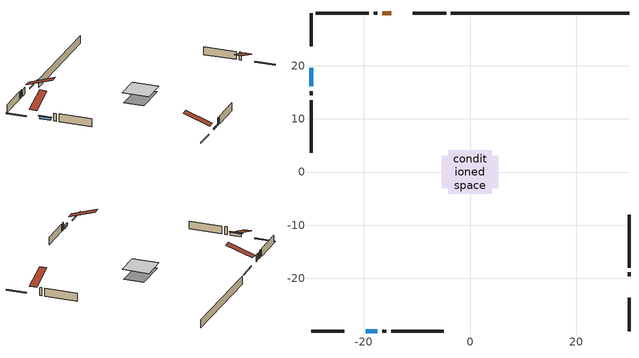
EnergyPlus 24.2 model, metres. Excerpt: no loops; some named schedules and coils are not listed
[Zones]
conditioned space
 floor adiabatic (AdiabaticFloorConstruction): -4.11,-4.11 -4.11,4.11 4.11,4.11 4.11,-4.11 z0.46
 floor foundation (Slab1 construction): -5.33,-3.05 -5.33,3.05 5.33,3.05 5.33,-3.05 z-1.98
 wall outside (RimJoist1 construction): -4.52,29.94 -10.81,29.94 / -29.94,-29.94 -23.65,-29.94 / -29.94,29.94 -29.94,23.65 / 29.94,-29.94 29.94,-23.65 z0.46:0.76
 wall outside (AdiabaticWallConstruction 1): -14.83,29.94 -16.51,29.94 z0.46:2.49
 wall outside (AdiabaticWallConstruction): -19.63,-29.94 -17.42,-29.94 z0.46:0.89; -29.94,19.63 -29.94,16.13 z0.46:1.31
 wall outside (Wall1 construction): -17.44,29.94 -18.15,29.94 / -16.49,-29.94 -15.78,-29.94 / -29.94,15.2 -29.94,14.48 / 29.94,-19.63 29.94,-18.91 z0.46:2.9
 wall outside (Wall2 construction): -19.08,29.94 -29.01,29.94 / -14.85,-29.94 -4.92,-29.94 / -29.94,13.55 -29.94,3.63 / 29.94,-17.98 29.94,-8.06 z0.46:2.9
 wall foundation (FoundationWall1 construction): 29.94,29.94 -3.59,29.94 z-1.98:0.46
 window (WindowConstruction): -19.63,-29.94 -17.42,-29.94 z0.46:0.89
 window (WindowConstruction 1): -29.94,19.63 -29.94,16.13 z0.46:1.31
 door (Door): -14.83,29.94 -16.51,29.94 z0.46:2.49
 ceiling adiabatic (AdiabaticFloorConstruction): 4.11,-4.11 4.11,4.11 -4.11,4.11 -4.11,-4.11 z0.46
 roof outside (Roof1 construction): -13.9,29.94,2.9 -13.9,21.71,5.64 -11.73,21.71,5.64 -11.73,29.94,2.9; -20.56,-29.94,2.9 -20.56,-21.71,5.64 -22.72,-21.71,5.64 -22.72,-29.94,2.9; -29.94,20.56,2.9 -21.71,20.56,5.64 -21.71,22.72,5.64 -29.94,22.72,2.9; 29.94,-20.56,2.9 21.71,-20.56,5.64 21.71,-22.72,5.64 29.94,-22.72,2.9
shading: -17.22,-29.94 -19.83,-29.94 -19.83,-30.35 -17.22,-30.35 z1.09; -29.94,15.92 -29.94,19.83 -30.35,19.83 -30.35,15.92 z1.51
[Building]
Building 1: Terrain=Suburbs
[Site:Location]
North Bay AP_ON: Latitude {deg}=46.36; Longitude {deg}=-79.42; Time Zone {hr}=-5; Elevation {m}=370; Keep Site Location Information=Yes
[Site:GroundTemperature:Shallow]
-0.152434, -2.35931, -2.53605, -1.48877, 2.71546, 6.90011, 10.528, 12.8261, 13.0214, 11.1522, 7.61685, 3.56058
[Site:WaterMainsTemperature]
Calculation Method=Schedule; Temperature Schedule=mains temperature schedule
[Material] Roughness=Rough; Thermal Absorptance=0.9
Name | Thickness {m} | Conductivity {W/m-K} | Density {kg/m3} | Specific Heat {J/kg-K} | Solar Absorptance | Visible Absorptance
asphalt or fiberglass shingles | 0.00635 | 0.162714 | 1121.4 | 1465.45 | 0.4 | 0.4
concrete 4.0 in. | 0.1016 | 1.803125 | 2242.8 | 837.4 | 0.7 | 0.7
concrete 8.0 in. | 0.2032 | 1.803125 | 2242.8 | 837.4 | 0.7 | 0.7
door material | 0.04445 | 0.053851 | 512.64 | 1214.23 | 0.7 | 0.7
exterior vertical ins | 0.101334 | 0.029427 | 32.04 | 1214.23 | 0.7 | 0.7
floor covering | 0.0127 | 0.0433444 | 54.468 | 1339.84 | 0.6 | 0.6
floor rigid ins; wall rigid ins | 0.512978 | 0.029427 | 32.04 | 1214.23 | 0.7 | 0.7
floor stud and cavity | 0.1397 | 1.75129 | 37.0049 | 1207.88 | 0.7 | 0.7
furniture material conditioned space 1 | 0.1524 | 0.115458 | 640.8 | 1214.23 | 0.6 | 0.6
gypsum board | 0.0127 | 0.160291 | 801 | 837.4 | 0.6 | 0.6
gypsum board 1 | 0.0127 | 0.160291 | 801 | 837.4 | 0.7 | 0.7
osb sheathing 0.5 in. | 0.0127 | 0.115458 | 512.64 | 1214.23 | 0.7 | 0.7
osb sheathing 0.75 in. | 0.01905 | 0.115458 | 512.64 | 1214.23 | 0.7 | 0.7
osb sheathing 2.0 in. | 0.0508 | 0.115458 | 512.64 | 1214.23 | 0.7 | 0.7
rim joist rigid ins; roof rigid ins | 0.051816 | 0.029427 | 32.04 | 1214.23 | 0.7 | 0.7
rim joist stud and cavity | 0.0508 | 0.0402607 | 125.044 | 1163.47 | 0.6 | 0.6
roof stud and cavity | 0.2032 | 0.169511 | 78.34581 | 1123.46 | 0.7 | 0.7
slab rigid ins | 0.0619403 | 0.029427 | 32.04 | 1214.23 | 0.7 | 0.7
wall stud and cavity | 0.1397 | 0.102505 | 139.0536 | 1170.24 | 0.7 | 0.7
wall stud and cavity 1 | 0.1397 | 0.0756323 | 139.0536 | 1170.24 | 0.7 | 0.7
wall stud and cavity 2 | 0.0889 | 0.380278 | 52.3479 | 1209.89 | 0.7 | 0.7
wall stud and cavity 3 | 0.0889 | 0.391764 | 83.0341 | 1211.67 | 0.7 | 0.7
wood siding | 0.0254 | 0.102417 | 544.68 | 1172.36 | 0.4 | 0.4
wood siding 1; wood siding 2; wood siding 3 | 0.0254 | 0.102417 | 544.68 | 1172.36 | 0.7 | 0.7
[WindowMaterial:SimpleGlazingSystem]
Name | U-Factor {W/m2-K} | Solar Heat Gain Coefficient
WindowMaterial | 3.29381 | 0.51
WindowMaterial 1 | 2.95767 | 0.63
[Construction]
AdiabaticFloorConstruction: floor stud and cavity, floor rigid ins, osb sheathing 0.75 in., floor covering
AdiabaticWallConstruction: wood siding 2, wall rigid ins, wall stud and cavity 2, gypsum board
AdiabaticWallConstruction 1: wood siding 3, wall rigid ins, wall stud and cavity 2, gypsum board
Door: door material
FoundationWall1 construction: concrete 8.0 in., gypsum board 1
furniture construction conditioned space 1: furniture material conditioned space 1
PartitionWallConstruction: gypsum board, wall stud and cavity 3, gypsum board
RimJoist1 construction: wood siding 1, rim joist rigid ins, osb sheathing 2.0 in., rim joist stud and cavity
Roof1 construction: asphalt or fiberglass shingles, roof rigid ins, osb sheathing 0.75 in., roof stud and cavity, gypsum board
Slab1 construction: slab rigid ins, concrete 4.0 in.
Wall1 construction: wood siding, osb sheathing 0.5 in., wall stud and cavity, gypsum board
Wall2 construction: wood siding, osb sheathing 0.5 in., wall stud and cavity 1, gypsum board
WindowConstruction: WindowMaterial
WindowConstruction 1: WindowMaterial 1
[Zone]
conditioned space: Multiplier=1; Volume {m3}=418; Part of Total Floor Area=Yes
[Space]
conditioned space 1: Zone=conditioned space; Volume {m3}=418
[SurfaceProperty:ExposedFoundationPerimeter]
Slab1: Exposed Perimeter Calculation Method=TotalExposedPerimeter; Total Exposed Perimeter {m}=33.529
[InternalMass] Zone or ZoneList=conditioned space; Space or SpaceList=conditioned space 1
Name | Construction | Surface Area {m2}
furniture mass conditioned space 1 | furniture construction conditioned space 1 | 53.052
partition wall mass | PartitionWallConstruction | 132.63
[Lights]
interior lighting: Zone or ZoneList or Space or SpaceList=conditioned space 1; Schedule=interior lighting schedule; Design Level Calculation Method=LightingLevel; Lighting Level {W}=343.2; Return Air Fraction=0; Fraction Radiant=0.6; Fraction Visible=0.2; Fraction Replaceable=1
[People]
occupants: Zone or ZoneList or Space or SpaceList=conditioned space 1; Number of People Schedule=occupants schedule; Number of People Calculation Method=People; Number of People=3; Fraction Radiant=0.314171; Sensible Heat Fraction=0.56303; Activity Level Schedule=occupants activity schedule; Carbon Dioxide Generation Rate {m3/s-W}=0; Enable ASHRAE 55 Comfort Warnings=No; Mean Radiant Temperature Calculation Type=EnclosureAveraged
[ElectricEquipment] Zone or ZoneList or Space or SpaceList=conditioned space 1; Design Level Calculation Method=EquipmentLevel
Name | Schedule | Design Level {W} | Fraction Latent | Fraction Radiant | Fraction Lost
clothes dryer | clothes dryer schedule | 140.772 | 0.015 | 0.081 | 0.85
clothes washer | clothes washer schedule | 32.1985 | 0.03 | 0.162 | 0.7
cooking range | cooking range schedule | 215.147 | 0.08 | 0.432 | 0.2
dishwasher | dishwasher schedule | 66.8632 | 0.3 | 0.18 | 0.4
fridge | fridge schedule | 72.9452 | 0 | 0.6 | 0
mech vent bath fan 0 | mech vent bath fan 0 schedule | 50.2 | 0 | 0 | 1
mech vent bath fan 1 | mech vent bath fan 1 schedule | 50.2 | 0 | 0 | 1
mech vent house fan | mech vent house fan schedule | 0 | 0 | 0 | 1
mech vent house fan cfis | mech vent house fan cfis schedule | 0 | 0 | 0 | 0
misc plug loads | misc plug loads schedule | 494.7 | 0.045 | 0.513 | 0.1
whole house fan | Always On Discrete | 0 | 0 | 0 | 1
[OtherEquipment] Zone or ZoneList or Space or SpaceList=conditioned space 1; Design Level Calculation Method=EquipmentLevel
Name | Fuel Type | Schedule | Design Level {W} | Fraction Latent | Fraction Radiant | Fraction Lost
clothes dryer 1 | Electricity | clothes dryer schedule | 0 | 0.015 | 0.081 | 0.85
cooking range 1 | Electricity | cooking range schedule | 0 | 0.08 | 0.432 | 0.2
general water use latent | None | general water use schedule | 62.594 | 1 | 0 | 0
general water use sensible | None | general water use schedule | -61.6891 | 0 | 0.6 | 0
mech vent house fan latent load | None | Always On Discrete | 0 | 1 | 0 | 0
mech vent house fan sensible load | None | Always On Discrete | 0 | 0 | 0 | 0
water heater energy adjustment1 | Electricity | Always On Discrete | 0.01 | 0 | 0 | 1
[ZoneInfiltration:DesignFlowRate] Zone or ZoneList or Space or SpaceList=conditioned space 1; Schedule=Always On Discrete; Design Flow Rate Calculation Method=Flow/Zone; Design Flow Rate {m3/s}=0
infil flow; natural vent flow; whole house fan flow
[ZoneControl:Thermostat]
conditioned space Thermostat: Zone or ZoneList=conditioned space; Control Type Schedule=conditioned space Thermostat Schedule; Control 1=conditioned space temperature setpoint; Temperature Difference Between Cutout And Setpoint {deltaC}=0
[ThermostatSetpoint:DualSetpoint]
conditioned space temperature setpoint: Heating Setpoint Temperature Schedule=heating setpoint; Cooling Setpoint Temperature Schedule=cooling setpoint
[AirLoopHVAC:UnitarySystem]
unit heater unitary system: Control Type=Load; Controlling Zone or Thermostat Location=conditioned space; Dehumidification Control Type=None; Availability Schedule=Always On Discrete; Supply Fan=unit heater supply fan; Fan Placement=BlowThrough; Supply Air Fan Operating Mode Schedule=unit heater auto fan schedule; Heating Coil=unit heater htg coil; DX Heating Coil Sizing Ratio=1; Use DOAS DX Cooling Coil=No; Minimum Supply Air Temperature {C}=2; Latent Load Control=SensibleOnlyLoadControl; Cooling Supply Air Flow Rate Method=None; Heating Supply Air Flow Rate Method=SupplyAirFlowRate; Heating Supply Air Flow Rate {m3/s}=0.328947; No Load Supply Air Flow Rate Method=SupplyAirFlowRate; No Load Supply Air Flow Rate {m3/s}=0; No Load Supply Air Flow Rate Control Set To Low Speed=Yes; Maximum Supply Air Temperature {C}=48.8889; Maximum Outdoor Dry-Bulb Temperature for Supplemental Heater Operation {C}=21; Ancillary On-Cycle Electric Power {W}=0; Ancillary Off-Cycle Electric Power {W}=0
[Zone equipment]
conditioned space: unit heater unitary system
[Foundation:Kiva]
Foundation Kiva 1: Initial Indoor Air Temperature {C}=18; Wall Height Above Grade {m}=0.459974; Wall Depth Below Slab {m}=0.2032; Custom Block Material Name 1=exterior vertical ins; Custom Block Depth 1 {m}=2.43998; Custom Block X Position 1 {m}=0.2159; Custom Block Z Position 1 {m}=0
[Foundation:Kiva:Settings]
Soil Conductivity {W/m-K}=1.275747; Soil Density {kg/m3}=1842.3; Soil Specific Heat {J/kg-K}=418.7; Ground Solar Absorptivity=0.9; Ground Thermal Absorptivity=0.9; Ground Surface Roughness {m}=0.03; Far-Field Width {m}=40; Deep-Ground Boundary Condition=ZeroFlux; Deep-Ground Depth {m}=40; Minimum Cell Dimension {m}=0.2; Maximum Cell Growth Coefficient=3; Simulation Timestep=Timestep
[Exterior:Lights]
exterior lighting: Schedule=exterior lighting schedule; Design Level {W}=75.6
[EnergyManagementSystem:Sensor] Output:Variable or Output:Meter Index Key=conditioned space
Name | Output:Variable or Output:Meter
conditioned_space_clg_unmet_s | Zone Cooling Setpoint Not Met Time
conditioned_space_htg_unmet_s | Zone Heating Setpoint Not Met Time
fridge_tin_s; tin_s; tin_s_1 | Zone Mean Air Temperature
tout_s | Zone Outdoor Air Drybulb Temperature
win_s | Zone Air Humidity Ratio
[Schedule:Day:Interval]
interior lighting schedule day: No, 01:00, 0.108182, 04:00, 0.0901515, 05:00, 0.0991667, 06:00, 0.162273, 07:00, 0.270455, 08:00, 0.342576, 10:00, 0.369621, 11:00, 0.351591, 12:00, 0.333561, 13:00, 0.324545, 14:00, 0.31553, 15:00, 0.333561, 16:00, 0.369621, 17:00, 0.450758, 18:00, 0.585985, 19:00, 0.775303, 20:00, 0.955606, 21:00, 0.991667, 22:00, 0.712197, 23:00, 0.360606, 24:00, 0.162273
interior lighting schedule day 1: No, 01:00, 0.100909, 04:00, 0.0840909, 05:00, 0.0925, 06:00, 0.151364, 07:00, 0.252273, 08:00, 0.319545, 10:00, 0.344773, 11:00, 0.327955, 12:00, 0.311136, 13:00, 0.302727, 14:00, 0.294318, 15:00, 0.311136, 16:00, 0.344773, 17:00, 0.420455, 18:00, 0.546591, 19:00, 0.723182, 20:00, 0.891364, 21:00, 0.925, 22:00, 0.664318, 23:00, 0.336364, 24:00, 0.151364
interior lighting schedule default day: No, 24:00, 0
[Schedule:Week:Daily]
interior lighting schedule Week Rule - Jan1-Jan27: interior lighting schedule day, interior lighting schedule day, interior lighting schedule day, interior lighting schedule day, interior lighting schedule day, interior lighting schedule day, interior lighting schedule day, interior lighting schedule default day, interior lighting schedule default day, interior lighting schedule default day, interior lighting schedule default day, interior lighting schedule default day
interior lighting schedule Week Rule - Jan28-Feb3: interior lighting schedule day, interior lighting schedule day, interior lighting schedule day, interior lighting schedule day, interior lighting schedule day 1, interior lighting schedule day 1, interior lighting schedule day 1, interior lighting schedule default day, interior lighting schedule default day, interior lighting schedule default day, interior lighting schedule default day, interior lighting schedule default day
interior lighting schedule Week Rule - Feb4-Feb24: interior lighting schedule day 1, interior lighting schedule day 1, interior lighting schedule day 1, interior lighting schedule day 1, interior lighting schedule day 1, interior lighting schedule day 1, interior lighting schedule day 1, interior lighting schedule default day, interior lighting schedule default day, interior lighting schedule default day, interior lighting schedule default day, interior lighting schedule default day
interior lighting schedule Week Rule - Feb25-Mar3: interior lighting schedule day 1, interior lighting schedule day 1, interior lighting schedule day 1, interior lighting schedule day 1, interior lighting schedule day 2, interior lighting schedule day 2, interior lighting schedule day 2, interior lighting schedule default day, interior lighting schedule default day, interior lighting schedule default day, interior lighting schedule default day, interior lighting schedule default day
interior lighting schedule Week Rule - Mar4-Mar31: interior lighting schedule day 2, interior lighting schedule day 2, interior lighting schedule day 2, interior lighting schedule day 2, interior lighting schedule day 2, interior lighting schedule day 2, interior lighting schedule day 2, interior lighting schedule default day, interior lighting schedule default day, interior lighting schedule default day, interior lighting schedule default day, interior lighting schedule default day
interior lighting schedule Week Rule - Apr1-Apr28: interior lighting schedule day 3, interior lighting schedule day 3, interior lighting schedule day 3, interior lighting schedule day 3, interior lighting schedule day 3, interior lighting schedule day 3, interior lighting schedule day 3, interior lighting schedule default day, interior lighting schedule default day, interior lighting schedule default day, interior lighting schedule default day, interior lighting schedule default day
interior lighting schedule Week Rule - Apr29-May5: interior lighting schedule day 3, interior lighting schedule day 3, interior lighting schedule day 4, interior lighting schedule day 4, interior lighting schedule day 4, interior lighting schedule day 4, interior lighting schedule day 4, interior lighting schedule default day, interior lighting schedule default day, interior lighting schedule default day, interior lighting schedule default day, interior lighting schedule default day
interior lighting schedule Week Rule - May6-May26: interior lighting schedule day 4, interior lighting schedule day 4, interior lighting schedule day 4, interior lighting schedule day 4, interior lighting schedule day 4, interior lighting schedule day 4, interior lighting schedule day 4, interior lighting schedule default day, interior lighting schedule default day, interior lighting schedule default day, interior lighting schedule default day, interior lighting schedule default day
interior lighting schedule Week Rule - May27-Jun2: interior lighting schedule day 4, interior lighting schedule day 4, interior lighting schedule day 4, interior lighting schedule day 4, interior lighting schedule day 4, interior lighting schedule day 5, interior lighting schedule day 5, interior lighting schedule default day, interior lighting schedule default day, interior lighting schedule default day, interior lighting schedule default day, interior lighting schedule default day
interior lighting schedule Week Rule - Jun3-Jun30: interior lighting schedule day 5, interior lighting schedule day 5, interior lighting schedule day 5, interior lighting schedule day 5, interior lighting schedule day 5, interior lighting schedule day 5, interior lighting schedule day 5, interior lighting schedule default day, interior lighting schedule default day, interior lighting schedule default day, interior lighting schedule default day, interior lighting schedule default day
interior lighting schedule Week Rule - Jul1-Jul28: interior lighting schedule day 6, interior lighting schedule day 6, interior lighting schedule day 6, interior lighting schedule day 6, interior lighting schedule day 6, interior lighting schedule day 6, interior lighting schedule day 6, interior lighting schedule default day, interior lighting schedule default day, interior lighting schedule default day, interior lighting schedule default day, interior lighting schedule default day
interior lighting schedule Week Rule - Jul29-Aug4: interior lighting schedule day 6, interior lighting schedule day 6, interior lighting schedule day 6, interior lighting schedule day 7, interior lighting schedule day 7, interior lighting schedule day 7, interior lighting schedule day 7, interior lighting schedule default day, interior lighting schedule default day, interior lighting schedule default day, interior lighting schedule default day, interior lighting schedule default day
interior lighting schedule Week Rule - Aug5-Aug25: interior lighting schedule day 7, interior lighting schedule day 7, interior lighting schedule day 7, interior lighting schedule day 7, interior lighting schedule day 7, interior lighting schedule day 7, interior lighting schedule day 7, interior lighting schedule default day, interior lighting schedule default day, interior lighting schedule default day, interior lighting schedule default day, interior lighting schedule default day
interior lighting schedule Week Rule - Aug26-Sep1: interior lighting schedule day 7, interior lighting schedule day 7, interior lighting schedule day 7, interior lighting schedule day 7, interior lighting schedule day 7, interior lighting schedule day 7, interior lighting schedule day 8, interior lighting schedule default day, interior lighting schedule default day, interior lighting schedule default day, interior lighting schedule default day, interior lighting schedule default day
interior lighting schedule Week Rule - Sep2-Sep29: interior lighting schedule day 8, interior lighting schedule day 8, interior lighting schedule day 8, interior lighting schedule day 8, interior lighting schedule day 8, interior lighting schedule day 8, interior lighting schedule day 8, interior lighting schedule default day, interior lighting schedule default day, interior lighting schedule default day, interior lighting schedule default day, interior lighting schedule default day
interior lighting schedule Week Rule - Sep30-Oct6: interior lighting schedule day 8, interior lighting schedule day 9, interior lighting schedule day 9, interior lighting schedule day 9, interior lighting schedule day 9, interior lighting schedule day 9, interior lighting schedule day 9, interior lighting schedule default day, interior lighting schedule default day, interior lighting schedule default day, interior lighting schedule default day, interior lighting schedule default day
interior lighting schedule Week Rule - Oct7-Oct27: interior lighting schedule day 9, interior lighting schedule day 9, interior lighting schedule day 9, interior lighting schedule day 9, interior lighting schedule day 9, interior lighting schedule day 9, interior lighting schedule day 9, interior lighting schedule default day, interior lighting schedule default day, interior lighting schedule default day, interior lighting schedule default day, interior lighting schedule default day
interior lighting schedule Week Rule - Oct28-Nov3: interior lighting schedule day 9, interior lighting schedule day 9, interior lighting schedule day 9, interior lighting schedule day 9, interior lighting schedule day 10, interior lighting schedule day 10, interior lighting schedule day 10, interior lighting schedule default day, interior lighting schedule default day, interior lighting schedule default day, interior lighting schedule default day, interior lighting schedule default day
interior lighting schedule Week Rule - Nov4-Nov24: interior lighting schedule day 10, interior lighting schedule day 10, interior lighting schedule day 10, interior lighting schedule day 10, interior lighting schedule day 10, interior lighting schedule day 10, interior lighting schedule day 10, interior lighting schedule default day, interior lighting schedule default day, interior lighting schedule default day, interior lighting schedule default day, interior lighting schedule default day
interior lighting schedule Week Rule - Nov25-Dec1: interior lighting schedule day 10, interior lighting schedule day 10, interior lighting schedule day 10, interior lighting schedule day 10, interior lighting schedule day 10, interior lighting schedule day 10, interior lighting schedule day 11, interior lighting schedule default day, interior lighting schedule default day, interior lighting schedule default day, interior lighting schedule default day, interior lighting schedule default day
interior lighting schedule Week Rule - Dec2-Dec31: interior lighting schedule day 11, interior lighting schedule day 11, interior lighting schedule day 11, interior lighting schedule day 11, interior lighting schedule day 11, interior lighting schedule day 11, interior lighting schedule day 11, interior lighting schedule default day, interior lighting schedule default day, interior lighting schedule default day, interior lighting schedule default day, interior lighting schedule default day
occupants schedule Week Rule - Jan1-Dec31: occupants schedule day, occupants schedule day, occupants schedule day, occupants schedule day, occupants schedule day, occupants schedule day, occupants schedule day, occupants schedule default day, occupants schedule default day, occupants schedule default day, occupants schedule default day, occupants schedule default day
clothes dryer schedule Week Rule - Jan1-Dec31: clothes dryer schedule day, clothes dryer schedule day, clothes dryer schedule day, clothes dryer schedule day, clothes dryer schedule day, clothes dryer schedule day, clothes dryer schedule day, clothes dryer schedule default day, clothes dryer schedule default day, clothes dryer schedule default day, clothes dryer schedule default day, clothes dryer schedule default day
clothes washer schedule Week Rule - Jan1-Dec31: clothes washer schedule day, clothes washer schedule day, clothes washer schedule day, clothes washer schedule day, clothes washer schedule day, clothes washer schedule day, clothes washer schedule day, clothes washer schedule default day, clothes washer schedule default day, clothes washer schedule default day, clothes washer schedule default day, clothes washer schedule default day
cooking range schedule Week Rule - Jan1-Dec31: cooking range schedule day, cooking range schedule day, cooking range schedule day, cooking range schedule day, cooking range schedule day, cooking range schedule day, cooking range schedule day, cooking range schedule default day, cooking range schedule default day, cooking range schedule default day, cooking range schedule default day, cooking range schedule default day
dishwasher schedule Week Rule - Jan1-Dec31: dishwasher schedule day, dishwasher schedule day, dishwasher schedule day, dishwasher schedule day, dishwasher schedule day, dishwasher schedule day, dishwasher schedule day, dishwasher schedule default day, dishwasher schedule default day, dishwasher schedule default day, dishwasher schedule default day, dishwasher schedule default day
mech vent bath fan 0 schedule Week Rule - Jan1-Dec31: mech vent bath fan 0 schedule day, mech vent bath fan 0 schedule day, mech vent bath fan 0 schedule day, mech vent bath fan 0 schedule day, mech vent bath fan 0 schedule day, mech vent bath fan 0 schedule day, mech vent bath fan 0 schedule day, mech vent bath fan 0 schedule default day, mech vent bath fan 0 schedule default day, mech vent bath fan 0 schedule default day, mech vent bath fan 0 schedule default day, mech vent bath fan 0 schedule default day
mech vent bath fan 1 schedule Week Rule - Jan1-Dec31: mech vent bath fan 1 schedule day, mech vent bath fan 1 schedule day, mech vent bath fan 1 schedule day, mech vent bath fan 1 schedule day, mech vent bath fan 1 schedule day, mech vent bath fan 1 schedule day, mech vent bath fan 1 schedule day, mech vent bath fan 1 schedule default day, mech vent bath fan 1 schedule default day, mech vent bath fan 1 schedule default day, mech vent bath fan 1 schedule default day, mech vent bath fan 1 schedule default day
misc plug loads schedule Week Rule - Jan1-Dec31: misc plug loads schedule day, misc plug loads schedule day, misc plug loads schedule day, misc plug loads schedule day, misc plug loads schedule day, misc plug loads schedule day, misc plug loads schedule day, misc plug loads schedule default day, misc plug loads schedule default day, misc plug loads schedule default day, misc plug loads schedule default day, misc plug loads schedule default day
general water use schedule Week Rule - Jan1-Dec31: general water use schedule day, general water use schedule day, general water use schedule day, general water use schedule day, general water use schedule day, general water use schedule day, general water use schedule day, general water use schedule default day, general water use schedule default day, general water use schedule default day, general water use schedule default day, general water use schedule default day
exterior lighting schedule Week Rule - Jan1-Jan27: exterior lighting schedule day, exterior lighting schedule day, exterior lighting schedule day, exterior lighting schedule day, exterior lighting schedule day, exterior lighting schedule day, exterior lighting schedule day, exterior lighting schedule default day, exterior lighting schedule default day, exterior lighting schedule default day, exterior lighting schedule default day, exterior lighting schedule default day
exterior lighting schedule Week Rule - Jan28-Feb3: exterior lighting schedule day, exterior lighting schedule day, exterior lighting schedule day, exterior lighting schedule day, exterior lighting schedule day 1, exterior lighting schedule day 1, exterior lighting schedule day 1, exterior lighting schedule default day, exterior lighting schedule default day, exterior lighting schedule default day, exterior lighting schedule default day, exterior lighting schedule default day
exterior lighting schedule Week Rule - Feb4-Feb24: exterior lighting schedule day 1, exterior lighting schedule day 1, exterior lighting schedule day 1, exterior lighting schedule day 1, exterior lighting schedule day 1, exterior lighting schedule day 1, exterior lighting schedule day 1, exterior lighting schedule default day, exterior lighting schedule default day, exterior lighting schedule default day, exterior lighting schedule default day, exterior lighting schedule default day
exterior lighting schedule Week Rule - Feb25-Mar3: exterior lighting schedule day 1, exterior lighting schedule day 1, exterior lighting schedule day 1, exterior lighting schedule day 1, exterior lighting schedule day 2, exterior lighting schedule day 2, exterior lighting schedule day 2, exterior lighting schedule default day, exterior lighting schedule default day, exterior lighting schedule default day, exterior lighting schedule default day, exterior lighting schedule default day
exterior lighting schedule Week Rule - Mar4-Mar31: exterior lighting schedule day 2, exterior lighting schedule day 2, exterior lighting schedule day 2, exterior lighting schedule day 2, exterior lighting schedule day 2, exterior lighting schedule day 2, exterior lighting schedule day 2, exterior lighting schedule default day, exterior lighting schedule default day, exterior lighting schedule default day, exterior lighting schedule default day, exterior lighting schedule default day
exterior lighting schedule Week Rule - Apr1-Apr28: exterior lighting schedule day 3, exterior lighting schedule day 3, exterior lighting schedule day 3, exterior lighting schedule day 3, exterior lighting schedule day 3, exterior lighting schedule day 3, exterior lighting schedule day 3, exterior lighting schedule default day, exterior lighting schedule default day, exterior lighting schedule default day, exterior lighting schedule default day, exterior lighting schedule default day
exterior lighting schedule Week Rule - Apr29-May5: exterior lighting schedule day 3, exterior lighting schedule day 3, exterior lighting schedule day 4, exterior lighting schedule day 4, exterior lighting schedule day 4, exterior lighting schedule day 4, exterior lighting schedule day 4, exterior lighting schedule default day, exterior lighting schedule default day, exterior lighting schedule default day, exterior lighting schedule default day, exterior lighting schedule default day
exterior lighting schedule Week Rule - May6-May26: exterior lighting schedule day 4, exterior lighting schedule day 4, exterior lighting schedule day 4, exterior lighting schedule day 4, exterior lighting schedule day 4, exterior lighting schedule day 4, exterior lighting schedule day 4, exterior lighting schedule default day, exterior lighting schedule default day, exterior lighting schedule default day, exterior lighting schedule default day, exterior lighting schedule default day
exterior lighting schedule Week Rule - May27-Jun2: exterior lighting schedule day 4, exterior lighting schedule day 4, exterior lighting schedule day 4, exterior lighting schedule day 4, exterior lighting schedule day 4, exterior lighting schedule day 5, exterior lighting schedule day 5, exterior lighting schedule default day, exterior lighting schedule default day, exterior lighting schedule default day, exterior lighting schedule default day, exterior lighting schedule default day
exterior lighting schedule Week Rule - Jun3-Jun30: exterior lighting schedule day 5, exterior lighting schedule day 5, exterior lighting schedule day 5, exterior lighting schedule day 5, exterior lighting schedule day 5, exterior lighting schedule day 5, exterior lighting schedule day 5, exterior lighting schedule default day, exterior lighting schedule default day, exterior lighting schedule default day, exterior lighting schedule default day, exterior lighting schedule default day
exterior lighting schedule Week Rule - Jul1-Jul28: exterior lighting schedule day 6, exterior lighting schedule day 6, exterior lighting schedule day 6, exterior lighting schedule day 6, exterior lighting schedule day 6, exterior lighting schedule day 6, exterior lighting schedule day 6, exterior lighting schedule default day, exterior lighting schedule default day, exterior lighting schedule default day, exterior lighting schedule default day, exterior lighting schedule default day
exterior lighting schedule Week Rule - Jul29-Aug4: exterior lighting schedule day 6, exterior lighting schedule day 6, exterior lighting schedule day 6, exterior lighting schedule day 7, exterior lighting schedule day 7, exterior lighting schedule day 7, exterior lighting schedule day 7, exterior lighting schedule default day, exterior lighting schedule default day, exterior lighting schedule default day, exterior lighting schedule default day, exterior lighting schedule default day
exterior lighting schedule Week Rule - Aug5-Aug25: exterior lighting schedule day 7, exterior lighting schedule day 7, exterior lighting schedule day 7, exterior lighting schedule day 7, exterior lighting schedule day 7, exterior lighting schedule day 7, exterior lighting schedule day 7, exterior lighting schedule default day, exterior lighting schedule default day, exterior lighting schedule default day, exterior lighting schedule default day, exterior lighting schedule default day
exterior lighting schedule Week Rule - Aug26-Sep1: exterior lighting schedule day 7, exterior lighting schedule day 7, exterior lighting schedule day 7, exterior lighting schedule day 7, exterior lighting schedule day 7, exterior lighting schedule day 7, exterior lighting schedule day 8, exterior lighting schedule default day, exterior lighting schedule default day, exterior lighting schedule default day, exterior lighting schedule default day, exterior lighting schedule default day
exterior lighting schedule Week Rule - Sep2-Sep29: exterior lighting schedule day 8, exterior lighting schedule day 8, exterior lighting schedule day 8, exterior lighting schedule day 8, exterior lighting schedule day 8, exterior lighting schedule day 8, exterior lighting schedule day 8, exterior lighting schedule default day, exterior lighting schedule default day, exterior lighting schedule default day, exterior lighting schedule default day, exterior lighting schedule default day
exterior lighting schedule Week Rule - Sep30-Oct6: exterior lighting schedule day 8, exterior lighting schedule day 9, exterior lighting schedule day 9, exterior lighting schedule day 9, exterior lighting schedule day 9, exterior lighting schedule day 9, exterior lighting schedule day 9, exterior lighting schedule default day, exterior lighting schedule default day, exterior lighting schedule default day, exterior lighting schedule default day, exterior lighting schedule default day
exterior lighting schedule Week Rule - Oct7-Oct27: exterior lighting schedule day 9, exterior lighting schedule day 9, exterior lighting schedule day 9, exterior lighting schedule day 9, exterior lighting schedule day 9, exterior lighting schedule day 9, exterior lighting schedule day 9, exterior lighting schedule default day, exterior lighting schedule default day, exterior lighting schedule default day, exterior lighting schedule default day, exterior lighting schedule default day
exterior lighting schedule Week Rule - Oct28-Nov3: exterior lighting schedule day 9, exterior lighting schedule day 9, exterior lighting schedule day 9, exterior lighting schedule day 9, exterior lighting schedule day 10, exterior lighting schedule day 10, exterior lighting schedule day 10, exterior lighting schedule default day, exterior lighting schedule default day, exterior lighting schedule default day, exterior lighting schedule default day, exterior lighting schedule default day
exterior lighting schedule Week Rule - Nov4-Nov24: exterior lighting schedule day 10, exterior lighting schedule day 10, exterior lighting schedule day 10, exterior lighting schedule day 10, exterior lighting schedule day 10, exterior lighting schedule day 10, exterior lighting schedule day 10, exterior lighting schedule default day, exterior lighting schedule default day, exterior lighting schedule default day, exterior lighting schedule default day, exterior lighting schedule default day
exterior lighting schedule Week Rule - Nov25-Dec1: exterior lighting schedule day 10, exterior lighting schedule day 10, exterior lighting schedule day 10, exterior lighting schedule day 10, exterior lighting schedule day 10, exterior lighting schedule day 10, exterior lighting schedule day 11, exterior lighting schedule default day, exterior lighting schedule default day, exterior lighting schedule default day, exterior lighting schedule default day, exterior lighting schedule default day
exterior lighting schedule Week Rule - Dec2-Dec31: exterior lighting schedule day 11, exterior lighting schedule day 11, exterior lighting schedule day 11, exterior lighting schedule day 11, exterior lighting schedule day 11, exterior lighting schedule day 11, exterior lighting schedule day 11, exterior lighting schedule default day, exterior lighting schedule default day, exterior lighting schedule default day, exterior lighting schedule default day, exterior lighting schedule default day
[Schedule:Year]
interior lighting schedule: interior lighting schedule Week Rule - Jan1-Jan27, 1, 1, 1, 27, interior lighting schedule Week Rule - Jan28-Feb3, 1, 28, 2, 3, interior lighting schedule Week Rule - Feb4-Feb24, 2, 4, 2, 24, interior lighting schedule Week Rule - Feb25-Mar3, 2, 25, 3, 3, interior lighting schedule Week Rule - Mar4-Mar31, 3, 4, 3, 31, interior lighting schedule Week Rule - Apr1-Apr28, 4, 1, 4, 28, interior lighting schedule Week Rule - Apr29-May5, 4, 29, 5, 5, interior lighting schedule Week Rule - May6-May26, 5, 6, 5, 26, interior lighting schedule Week Rule - May27-Jun2, 5, 27, 6, 2, interior lighting schedule Week Rule - Jun3-Jun30, 6, 3, 6, 30, interior lighting schedule Week Rule - Jul1-Jul28, 7, 1, 7, 28, interior lighting schedule Week Rule - Jul29-Aug4, 7, 29, 8, 4, interior lighting schedule Week Rule - Aug5-Aug25, 8, 5, 8, 25, interior lighting schedule Week Rule - Aug26-Sep1, 8, 26, 9, 1, interior lighting schedule Week Rule - Sep2-Sep29, 9, 2, 9, 29, interior lighting schedule Week Rule - Sep30-Oct6, 9, 30, 10, 6, interior lighting schedule Week Rule - Oct7-Oct27, 10, 7, 10, 27, interior lighting schedule Week Rule - Oct28-Nov3, 10, 28, 11, 3, interior lighting schedule Week Rule - Nov4-Nov24, 11, 4, 11, 24, interior lighting schedule Week Rule - Nov25-Dec1, 11, 25, 12, 1, interior lighting schedule Week Rule - Dec2-Dec31, 12, 2, 12, 31
occupants schedule: occupants schedule Week Rule - Jan1-Dec31, 1, 1, 12, 31
clothes dryer schedule: clothes dryer schedule Week Rule - Jan1-Dec31, 1, 1, 12, 31
clothes washer schedule: clothes washer schedule Week Rule - Jan1-Dec31, 1, 1, 12, 31
cooking range schedule: cooking range schedule Week Rule - Jan1-Dec31, 1, 1, 12, 31
dishwasher schedule: dishwasher schedule Week Rule - Jan1-Dec31, 1, 1, 12, 31
mech vent bath fan 0 schedule: mech vent bath fan 0 schedule Week Rule - Jan1-Dec31, 1, 1, 12, 31
mech vent bath fan 1 schedule: mech vent bath fan 1 schedule Week Rule - Jan1-Dec31, 1, 1, 12, 31
misc plug loads schedule: misc plug loads schedule Week Rule - Jan1-Dec31, 1, 1, 12, 31
general water use schedule: general water use schedule Week Rule - Jan1-Dec31, 1, 1, 12, 31
heating setpoint: heating setpoint Week Rule - Jan1-Dec31, 1, 1, 12, 31
cooling setpoint: cooling setpoint Week Rule - Jan1-Dec31, 1, 1, 12, 31
exterior lighting schedule: exterior lighting schedule Week Rule - Jan1-Jan27, 1, 1, 1, 27, exterior lighting schedule Week Rule - Jan28-Feb3, 1, 28, 2, 3, exterior lighting schedule Week Rule - Feb4-Feb24, 2, 4, 2, 24, exterior lighting schedule Week Rule - Feb25-Mar3, 2, 25, 3, 3, exterior lighting schedule Week Rule - Mar4-Mar31, 3, 4, 3, 31, exterior lighting schedule Week Rule - Apr1-Apr28, 4, 1, 4, 28, exterior lighting schedule Week Rule - Apr29-May5, 4, 29, 5, 5, exterior lighting schedule Week Rule - May6-May26, 5, 6, 5, 26, exterior lighting schedule Week Rule - May27-Jun2, 5, 27, 6, 2, exterior lighting schedule Week Rule - Jun3-Jun30, 6, 3, 6, 30, exterior lighting schedule Week Rule - Jul1-Jul28, 7, 1, 7, 28, exterior lighting schedule Week Rule - Jul29-Aug4, 7, 29, 8, 4, exterior lighting schedule Week Rule - Aug5-Aug25, 8, 5, 8, 25, exterior lighting schedule Week Rule - Aug26-Sep1, 8, 26, 9, 1, exterior lighting schedule Week Rule - Sep2-Sep29, 9, 2, 9, 29, exterior lighting schedule Week Rule - Sep30-Oct6, 9, 30, 10, 6, exterior lighting schedule Week Rule - Oct7-Oct27, 10, 7, 10, 27, exterior lighting schedule Week Rule - Oct28-Nov3, 10, 28, 11, 3, exterior lighting schedule Week Rule - Nov4-Nov24, 11, 4, 11, 24, exterior lighting schedule Week Rule - Nov25-Dec1, 11, 25, 12, 1, exterior lighting schedule Week Rule - Dec2-Dec31, 12, 2, 12, 31
[Schedule:Constant]
Name | Hourly Value
occupants activity schedule | 117.228
fridge schedule; unit heater auto fan schedule | 0
mech vent house fan schedule; mech vent house fan cfis schedule; Always On Discrete | 1
[Schedule:Compact]
conditioned space Thermostat Schedule: Through: 12/31, For: AllDays, Until: 24:00, 4
mains temperature schedule: Through: 01/01, For: AllDays, Until: 24:00, 5.05056, Through: 01/02, For: AllDays, Until: 24:00, 4.97944, Through: 01/03, For: AllDays, Until: 24:00, 4.90889, Through: 01/04, For: AllDays, Until: 24:00, 4.84, Through: 01/05, For: AllDays, Until: 24:00, 4.77167, Through: 01/06, For: AllDays, Until: 24:00, 4.70444, Through: 01/07, For: AllDays, Until: 24:00, 4.63833, Through: 01/08, For: AllDays, Until: 24:00, 4.57389, Through: 01/09, For: AllDays, Until: 24:00, 4.51, Through: 01/10, For: AllDays, Until: 24:00, 4.44722, Through: 01/11, For: AllDays, Until: 24:00, 4.38611, Through: 01/12, For: AllDays, Until: 24:00, 4.32556, Through: 01/13, For: AllDays, Until: 24:00, 4.26667, Through: 01/14, For: AllDays, Until: 24:00, 4.20889, Through: 01/15, For: AllDays, Until: 24:00, 4.15222, Through: 01/16, For: AllDays, Until: 24:00, 4.09722, Through: 01/17, For: AllDays, Until: 24:00, 4.04278, Through: 01/18, For: AllDays, Until: 24:00, 3.99, Through: 01/19, For: AllDays, Until: 24:00, 3.93889, Through: 01/20, For: AllDays, Until: 24:00, 3.88889, Through: 01/21, For: AllDays, Until: 24:00, 3.84, Through: 01/22, For: AllDays, Until: 24:00, 3.79278, Through: 01/23, For: AllDays, Until: 24:00, 3.74667, Through: 01/24, For: AllDays, Until: 24:00, 3.70222, Through: 01/25, For: AllDays, Until: 24:00, 3.65889, Through: 01/26, For: AllDays, Until: 24:00, 3.61722, Through: 01/27, For: AllDays, Until: 24:00, 3.57667, Through: 01/28, For: AllDays, Until: 24:00, 3.53778, Through: 01/29, For: AllDays, Until: 24:00, 3.5, Through: 01/30, For: AllDays, Until: 24:00, 3.46389, Through: 01/31, For: AllDays, Until: 24:00, 3.42944, Through: 02/01, For: AllDays, Until: 24:00, 3.39611, Through: 02/02, For: AllDays, Until: 24:00, 3.36444, Through: 02/03, For: AllDays, Until: 24:00, 3.33444, Through: 02/04, For: AllDays, Until: 24:00, 3.30556, Through: 02/05, For: AllDays, Until: 24:00, 3.27889, Through: 02/06, For: AllDays, Until: 24:00, 3.25278, Through: 02/07, For: AllDays, Until: 24:00, 3.22889, Through: 02/08, For: AllDays, Until: 24:00, 3.20611, Through: 02/09, For: AllDays, Until: 24:00, 3.18556, Through: 02/10, For: AllDays, Until: 24:00, 3.16611, Through: 02/11, For: AllDays, Until: 24:00, 3.14778, Through: 02/12, For: AllDays, Until: 24:00, 3.13167, Through: 02/13, For: AllDays, Until: 24:00, 3.11667, Through: 02/14, For: AllDays, Until: 24:00, 3.10389, Through: 02/15, For: AllDays, Until: 24:00, 3.09222, Through: 02/16, For: AllDays, Until: 24:00, 3.08222, Through: 02/17, For: AllDays, Until: 24:00, 3.07333, Through: 02/18, For: AllDays, Until: 24:00, 3.06667, Through: 02/19, For: AllDays, Until: 24:00, 3.06111, Through: 02/20, For: AllDays, Until: 24:00, 3.05778, Through: 02/21, For: AllDays, Until: 24:00, 3.05556, Through: 02/22, For: AllDays, Until: 24:00, 3.055, Through: 02/23, For: AllDays, Until: 24:00, 3.05556, Through: 02/24, For: AllDays, Until: 24:00, 3.05833, Through: 02/25, For: AllDays, Until: 24:00, 3.06278, Through: 02/26, For: AllDays, Until: 24:00, 3.06833, Through: 02/27, For: AllDays, Until: 24:00, 3.07556, Through: 02/28, For: AllDays, Until: 24:00, 3.08444, Through: 03/01, For: AllDays, Until: 24:00, 3.095, Through: 03/02, For: AllDays, Until: 24:00, 3.10722, Through: 03/03, For: AllDays, Until: 24:00, 3.12111, Through: 03/04, For: AllDays, Until: 24:00, 3.13611, Through: 03/05, For: AllDays, Until: 24:00, 3.15278, Through: 03/06, For: AllDays, Until: 24:00, 3.17167, Through: 03/07, For: AllDays, Until: 24:00, 3.19111, Through: 03/08, For: AllDays, Until: 24:00, 3.21278, Through: 03/09, For: AllDays, Until: 24:00, 3.23556, Through: 03/10, For: AllDays, Until: 24:00, 3.26056, Through: 03/11, For: AllDays, Until: 24:00, 3.28611, Through: 03/12, For: AllDays, Until: 24:00, 3.31389, Through: 03/13, For: AllDays, Until: 24:00, 3.34278, Through: 03/14, For: AllDays, Until: 24:00, 3.37333, Through: 03/15, For: AllDays, Until: 24:00, 3.40556, Through: 03/16, For: AllDays, Until: 24:00, 3.43944, Through: 03/17, For: AllDays, Until: 24:00, 3.47444, Through: 03/18, For: AllDays, Until: 24:00, 3.51056, Through: 03/19, For: AllDays, Until: 24:00, 3.54889, Through: 03/20, For: AllDays, Until: 24:00, 3.58833, Through: 03/21, For: AllDays, Until: 24:00, 3.62889, Through: 03/22, For: AllDays, Until: 24:00, 3.67111, Through: 03/23, For: AllDays, Until: 24:00, 3.715, Through: 03/24, For: AllDays, Until: 24:00, 3.76, Through: 03/25, For: AllDays, Until: 24:00, 3.80611, Through: 03/26, For: AllDays, Until: 24:00, 3.85389, Through: 03/27, For: AllDays, Until: 24:00, 3.90333, Through: 03/28, For: AllDays, Until: 24:00, 3.95389, Through: 03/29, For: AllDays, Until: 24:00, 4.00556, Through: 03/30, For: AllDays, Until: 24:00, 4.05833, Through: 03/31, For: AllDays, Until: 24:00, 4.11278, Through: 04/01, For: AllDays, Until: 24:00, 4.16833, Through: 04/02, For: AllDays, Until: 24:00, 4.22556, Through: 04/03, For: AllDays, Until: 24:00, 4.28333, Through: 04/04, For: AllDays, Until: 24:00, 4.34278, Through: 04/05, For: AllDays, Until: 24:00, 4.40333, Through: 04/06, For: AllDays, Until: 24:00, 4.46556, Through: 04/07, For: AllDays, Until: 24:00, 4.52833, Through: 04/08, For: AllDays, Until: 24:00, 4.59222, Through: 04/09, For: AllDays, Until: 24:00, 4.65778, Through: 04/10, For: AllDays, Until: 24:00, 4.72389, Through: 04/11, For: AllDays, Until: 24:00, 4.79111, Through: 04/12, For: AllDays, Until: 24:00, 4.86, Through: 04/13, For: AllDays, Until: 24:00, 4.92944, Through: 04/14, For: AllDays, Until: 24:00, 5, Through: 04/15, For: AllDays, Until: 24:00, 5.07167, Through: 04/16, For: AllDays, Until: 24:00, 5.14389, Through: 04/17, For: AllDays, Until: 24:00, 5.21778, Through: 04/18, For: AllDays, Until: 24:00, 5.29222, Through: 04/19, For: AllDays, Until: 24:00, 5.36778, Through: 04/20, For: AllDays, Until: 24:00, 5.44389, Through: 04/21, For: AllDays, Until: 24:00, 5.52111, Through: 04/22, For: AllDays, Until: 24:00, 5.59889, Through: 04/23, For: AllDays, Until: 24:00, 5.67778, Through: 04/24, For: AllDays, Until: 24:00, 5.75778, Through: 04/25, For: AllDays, Until: 24:00, 5.83833, Through: 04/26, For: AllDays, Until: 24:00, 5.91944, Through: 04/27, For: AllDays, Until: 24:00, 6.00167, Through: 04/28, For: AllDays, Until: 24:00, 6.08389, Through: 04/29, For: AllDays, Until: 24:00, 6.16778, Through: 04/30, For: AllDays, Until: 24:00, 6.25167, Through: 05/01, For: AllDays, Until: 24:00, 6.33611, Through: 05/02, For: AllDays, Until: 24:00, 6.42167, Through: 05/03, For: AllDays, Until: 24:00, 6.50778, Through: 05/04, For: AllDays, Until: 24:00, 6.59389, Through: 05/05, For: AllDays, Until: 24:00, 6.68111, Through: 05/06, For: AllDays, Until: 24:00, 6.76833, Through: 05/07, For: AllDays, Until: 24:00, 6.85667, Through: 05/08, For: AllDays, Until: 24:00, 6.945, Through: 05/09, For: AllDays, Until: 24:00, 7.03389, Through: 05/10, For: AllDays, Until: 24:00, 7.12333, Through: 05/11, For: AllDays, Until: 24:00, 7.21278, Through: 05/12, For: AllDays, Until: 24:00, 7.30278, Through: 05/13, For: AllDays, Until: 24:00, 7.39333, Through: 05/14, For: AllDays, Until: 24:00, 7.48389, Through: 05/15, For: AllDays, Until: 24:00, 7.575, Through: 05/16, For: AllDays, Until: 24:00, 7.66611, Through: 05/17, For: AllDays, Until: 24:00, 7.75778, Through: 05/18, For: AllDays, Until: 24:00, 7.84944, Through: 05/19, For: AllDays, Until: 24:00, 7.94111, Through: 05/20, For: AllDays, Until: 24:00, 8.03278, Through: 05/21, For: AllDays, Until: 24:00, 8.125, Through: 05/22, For: AllDays, Until: 24:00, 8.21722, Through: 05/23, For: AllDays, Until: 24:00, 8.30944, Through: 05/24, For: AllDays, Until: 24:00, 8.40167, Through: 05/25, For: AllDays, Until: 24:00, 8.49389, Through: 05/26, For: AllDays, Until: 24:00, 8.58611, Through: 05/27, For: AllDays, Until: 24:00, 8.67833, Through: 05/28, For: AllDays, Until: 24:00, 8.77, Through: 05/29, For: AllDays, Until: 24:00, 8.86222, Through: 05/30, For: AllDays, Until: 24:00, 8.95389, Through: 05/31, For: AllDays, Until: 24:00, 9.04556, Through: 06/01, For: AllDays, Until: 24:00, 9.13722, Through: 06/02, For: AllDays, Until: 24:00, 9.22833, Through: 06/03, For: AllDays, Until: 24:00, 9.31944, Through: 06/04, For: AllDays, Until: 24:00, 9.41, Through: 06/05, For: AllDays, Until: 24:00, 9.50056, Through: 06/06, For: AllDays, Until: 24:00, 9.59056, Through: 06/07, For: AllDays, Until: 24:00, 9.68056, Through: 06/08, For: AllDays, Until: 24:00, 9.77, Through: 06/09, For: AllDays, Until: 24:00, 9.85889, Through: 06/10, For: AllDays, Until: 24:00, 9.94778, Through: 06/11, For: AllDays, Until: 24:00, 10.0356, Through: 06/12, For: AllDays, Until: 24:00, 10.1233, Through: 06/13, For: AllDays, Until: 24:00, 10.2106, Through: 06/14, For: AllDays, Until: 24:00, 10.2972, Through: 06/15, For: AllDays, Until: 24:00, 10.3833, Through: 06/16, For: AllDays, Until: 24:00, 10.4689, Through: 06/17, For: AllDays, Until: 24:00, 10.5533, Through: 06/18, For: AllDays, Until: 24:00, 10.6378, Through: 06/19, For: AllDays, Until: 24:00, 10.7211, Through: 06/20, For: AllDays, Until: 24:00, 10.8044, Through: 06/21, For: AllDays, Until: 24:00, 10.8861, Through: 06/22, For: AllDays, Until: 24:00, 10.9678, Through: 06/23, For: AllDays, Until: 24:00, 11.0483, Through: 06/24, For: AllDays, Until: 24:00, 11.1283, Through: 06/25, For: AllDays, Until: 24:00, 11.2078, Through: 06/26, For: AllDays, Until: 24:00, 11.2856, Through: 06/27, For: AllDays, Until: 24:00, 11.3633, Through: 06/28, For: AllDays, Until: 24:00, 11.44, Through: 06/29, For: AllDays, Until: 24:00, 11.5156, Through: 06/30, For: AllDays, Until: 24:00, 11.59, Through: 07/01, For: AllDays, Until: 24:00, 11.6639, Through: 07/02, For: AllDays, Until: 24:00, 11.7367, Through: 07/03, For: AllDays, Until: 24:00, 11.8089, Through: 07/04, For: AllDays, Until: 24:00, 11.8794, Through: 07/05, For: AllDays, Until: 24:00, 11.9494, Through: 07/06, For: AllDays, Until: 24:00, 12.0183, Through: 07/07, For: AllDays, Until: 24:00, 12.0861, Through: 07/08, For: AllDays, Until: 24:00, 12.1528, Through: 07/09, For: AllDays, Until: 24:00, 12.2178, Through: 07/10, For: AllDays, Until: 24:00, 12.2822, Through: 07/11, For: AllDays, Until: 24:00, 12.3456, Through: 07/12, For: AllDays, Until: 24:00, 12.4078, Through: 07/13, For: AllDays, Until: 24:00, 12.4689, Through: 07/14, For: AllDays, Until: 24:00, 12.5283, Through: 07/15, For: AllDays, Until: 24:00, 12.5867, Through: 07/16, For: AllDays, Until: 24:00, 12.6439, Through: 07/17, For: AllDays, Until: 24:00, 12.7, Through: 07/18, For: AllDays, Until: 24:00, 12.755, Through: 07/19, For: AllDays, Until: 24:00, 12.8083, Through: 07/20, For: AllDays, Until: 24:00, 12.8606, Through: 07/21, For: AllDays, Until: 24:00, 12.9111, Through: 07/22, For: AllDays, Until: 24:00, 12.9606, Through: 07/23, For: AllDays, Until: 24:00, 13.0089, Through: 07/24, For: AllDays, Until: 24:00, 13.0556, Through: 07/25, For: AllDays, Until: 24:00, 13.1011, Through: 07/26, For: AllDays, Until: 24:00, 13.145, Through: 07/27, For: AllDays, Until: 24:00, 13.1878, Through: 07/28, For: AllDays, Until: 24:00, 13.2289, Through: 07/29, For: AllDays, Until: 24:00, 13.2683, Through: 07/30, For: AllDays, Until: 24:00, 13.3067, Through: 07/31, For: AllDays, Until: 24:00, 13.3439, Through: 08/01, For: AllDays, Until: 24:00, 13.3794, Through: 08/02, For: AllDays, Until: 24:00, 13.4133, Through: 08/03, For: AllDays, Until: 24:00, 13.4456, Through: 08/04, For: AllDays, Until: 24:00, 13.4767, Through: 08/05, For: AllDays, Until: 24:00, 13.5061, Through: 08/06, For: AllDays, Until: 24:00, 13.5339, Through: 08/07, For: AllDays, Until: 24:00, 13.5606, Through: 08/08, For: AllDays, Until: 24:00, 13.5856, Through: 08/09, For: AllDays, Until: 24:00, 13.6089, Through: 08/10, For: AllDays, Until: 24:00, 13.6306, Through: 08/11, For: AllDays, Until: 24:00, 13.6511, Through: 08/12, For: AllDays, Until: 24:00, 13.67, Through: 08/13, For: AllDays, Until: 24:00, 13.6872, Through: 08/14, For: AllDays, Until: 24:00, 13.7028, Through: 08/15, For: AllDays, Until: 24:00, 13.7167, Through: 08/16, For: AllDays, Until: 24:00, 13.7294, Through: 08/17, For: AllDays, Until: 24:00, 13.74, Through: 08/18, For: AllDays, Until: 24:00, 13.7494, Through: 08/19, For: AllDays, Until: 24:00, 13.7572, Through: 08/20, For: AllDays, Until: 24:00, 13.7633, Through: 08/21, For: AllDays, Until: 24:00, 13.7683, Through: 08/22, For: AllDays, Until: 24:00, 13.7711, Through: 08/23, For: AllDays, Until: 24:00, 13.7728, Through: 08/24, For: AllDays, Until: 24:00, 13.7728, Through: 08/25, For: AllDays, Until: 24:00, 13.7706, Through: 08/26, For: AllDays, Until: 24:00, 13.7672, Through: 08/27, For: AllDays, Until: 24:00, 13.7628, Through: 08/28, For: AllDays, Until: 24:00, 13.7561, Through: 08/29, For: AllDays, Until: 24:00, 13.7478, Through: 08/30, For: AllDays, Until: 24:00, 13.7383, Through: 08/31, For: AllDays, Until: 24:00, 13.7272, Through: 09/01, For: AllDays, Until: 24:00, 13.7144, Through: 09/02, For: AllDays, Until: 24:00, 13.7, Through: 09/03, For: AllDays, Until: 24:00, 13.6839, Through: 09/04, For: AllDays, Until: 24:00, 13.6667, Through: 09/05, For: AllDays, Until: 24:00, 13.6478, Through: 09/06, For: AllDays, Until: 24:00, 13.6267, Through: 09/07, For: AllDays, Until: 24:00, 13.605, Through: 09/08, For: AllDays, Until: 24:00, 13.5811, Through: 09/09, For: AllDays, Until: 24:00, 13.5561, Through: 09/10, For: AllDays, Until: 24:00, 13.5294, Through: 09/11, For: AllDays, Until: 24:00, 13.5011, Through: 09/12, For: AllDays, Until: 24:00, 13.4711, Through: 09/13, For: AllDays, Until: 24:00, 13.44, Through: 09/14, For: AllDays, Until: 24:00, 13.4072, Through: 09/15, For: AllDays, Until: 24:00, 13.3728, Through: 09/16, For: AllDays, Until: 24:00, 13.3372, Through: 09/17, For: AllDays, Until: 24:00, 13.3, Through: 09/18, For: AllDays, Until: 24:00, 13.2617, Through: 09/19, For: AllDays, Until: 24:00, 13.2217, Through: 09/20, For: AllDays, Until: 24:00, 13.18, Through: 09/21, For: AllDays, Until: 24:00, 13.1372, Through: 09/22, For: AllDays, Until: 24:00, 13.0928, Through: 09/23, For: AllDays, Until: 24:00, 13.0472, Through: 09/24, For: AllDays, Until: 24:00, 13, Through: 09/25, For: AllDays, Until: 24:00, 12.9517, Through: 09/26, For: AllDays, Until: 24:00, 12.9022, Through: 09/27, For: AllDays, Until: 24:00, 12.8511, Through: 09/28, For: AllDays, Until: 24:00, 12.7989, Through: 09/29, For: AllDays, Until: 24:00, 12.745, Through: 09/30, For: AllDays, Until: 24:00, 12.69, Through: 10/01, For: AllDays, Until: 24:00, 12.6339, Through: 10/02, For: AllDays, Until: 24:00, 12.5767, Through: 10/03, For: AllDays, Until: 24:00, 12.5178, Through: 10/04, For: AllDays, Until: 24:00, 12.4578, Through: 10/05, For: AllDays, Until: 24:00, 12.3967, Through: 10/06, For: AllDays, Until: 24:00, 12.3344, Through: 10/07, For: AllDays, Until: 24:00, 12.2711, Through: 10/08, For: AllDays, Until: 24:00, 12.2067, Through: 10/09, For: AllDays, Until: 24:00, 12.1406, Through: 10/10, For: AllDays, Until: 24:00, 12.0739, Through: 10/11, For: AllDays, Until: 24:00, 12.0061, Through: 10/12, For: AllDays, Until: 24:00, 11.9372, Through: 10/13, For: AllDays, Until: 24:00, 11.8672, Through: 10/14, For: AllDays, Until: 24:00, 11.7961, Through: 10/15, For: AllDays, Until: 24:00, 11.7239, Through: 10/16, For: AllDays, Until: 24:00, 11.6511, Through: 10/17, For: AllDays, Until: 24:00, 11.5772, Through: 10/18, For: AllDays, Until: 24:00, 11.5022, Through: 10/19, For: AllDays, Until: 24:00, 11.4261, Through: 10/20, For: AllDays, Until: 24:00, 11.3494, Through: 10/21, For: AllDays, Until: 24:00, 11.2722, Through: 10/22, For: AllDays, Until: 24:00, 11.1933, Through: 10/23, For: AllDays, Until: 24:00, 11.1144, Through: 10/24, For: AllDays, Until: 24:00, 11.0344, Through: 10/25, For: AllDays, Until: 24:00, 10.9533, Through: 10/26, For: AllDays, Until: 24:00, 10.8717, Through: 10/27, For: AllDays, Until: 24:00, 10.7894, Through: 10/28, For: AllDays, Until: 24:00, 10.7067, Through: 10/29, For: AllDays, Until: 24:00, 10.6228, Through: 10/30, For: AllDays, Until: 24:00, 10.5383, Through: 10/31, For: AllDays, Until: 24:00, 10.4533, Through: 11/01, For: AllDays, Until: 24:00, 10.3678, Through: 11/02, For: AllDays, Until: 24:00, 10.2817, Through: 11/03, For: AllDays, Until: 24:00, 10.195, Through: 11/04, For: AllDays, Until: 24:00, 10.1078, Through: 11/05, For: AllDays, Until: 24:00, 10.02, Through: 11/06, For: AllDays, Until: 24:00, 9.93167, Through: 11/07, For: AllDays, Until: 24:00, 9.84333, Through: 11/08, For: AllDays, Until: 24:00, 9.75389, Through: 11/09, For: AllDays, Until: 24:00, 9.66444, Through: 11/10, For: AllDays, Until: 24:00, 9.57444, Through: 11/11, For: AllDays, Until: 24:00, 9.48444, Through: 11/12, For: AllDays, Until: 24:00, 9.39389, Through: 11/13, For: AllDays, Until: 24:00, 9.30333, Through: 11/14, For: AllDays, Until: 24:00, 9.21222, Through: 11/15, For: AllDays, Until: 24:00, 9.12056, Through: 11/16, For: AllDays, Until: 24:00, 9.02944, Through: 11/17, For: AllDays, Until: 24:00, 8.93778, Through: 11/18, For: AllDays, Until: 24:00, 8.84556, Through: 11/19, For: AllDays, Until: 24:00, 8.75389, Through: 11/20, For: AllDays, Until: 24:00, 8.66167, Through: 11/21, For: AllDays, Until: 24:00, 8.56944, Through: 11/22, For: AllDays, Until: 24:00, 8.47722, Through: 11/23, For: AllDays, Until: 24:00, 8.385, Through: 11/24, For: AllDays, Until: 24:00, 8.29278, Through: 11/25, For: AllDays, Until: 24:00, 8.20056, Through: 11/26, For: AllDays, Until: 24:00, 8.10833, Through: 11/27, For: AllDays, Until: 24:00, 8.01667, Through: 11/28, For: AllDays, Until: 24:00, 7.92444, Through: 11/29, For: AllDays, Until: 24:00, 7.83278, Through: 11/30, For: AllDays, Until: 24:00, 7.74111, Through: 12/01, For: AllDays, Until: 24:00, 7.65, Through: 12/02, For: AllDays, Until: 24:00, 7.55889, Through: 12/03, For: AllDays, Until: 24:00, 7.46778, Through: 12/04, For: AllDays, Until: 24:00, 7.37722, Through: 12/05, For: AllDays, Until: 24:00, 7.28667, Through: 12/06, For: AllDays, Until: 24:00, 7.19667, Through: 12/07, For: AllDays, Until: 24:00, 7.10722, Through: 12/08, For: AllDays, Until: 24:00, 7.01778, Through: 12/09, For: AllDays, Until: 24:00, 6.92944, Through: 12/10, For: AllDays, Until: 24:00, 6.84056, Through: 12/11, For: AllDays, Until: 24:00, 6.75278, Through: 12/12, For: AllDays, Until: 24:00, 6.66556, Through: 12/13, For: AllDays, Until: 24:00, 6.57833, Through: 12/14, For: AllDays, Until: 24:00, 6.49222, Through: 12/15, For: AllDays, Until: 24:00, 6.40611, Through: 12/16, For: AllDays, Until: 24:00, 6.32111, Through: 12/17, For: AllDays, Until: 24:00, 6.23667, Through: 12/18, For: AllDays, Until: 24:00, 6.15278, Through: 12/19, For: AllDays, Until: 24:00, 6.06944, Through: 12/20, For: AllDays, Until: 24:00, 5.98667, Through: 12/21, For: AllDays, Until: 24:00, 5.905, Through: 12/22, For: AllDays, Until: 24:00, 5.82389, Through: 12/23, For: AllDays, Until: 24:00, 5.74333, Through: 12/24, For: AllDays, Until: 24:00, 5.66389, Through: 12/25, For: AllDays, Until: 24:00, 5.585, Through: 12/26, For: AllDays, Until: 24:00, 5.50722, Through: 12/27, For: AllDays, Until: 24:00, 5.43, Through: 12/28, For: AllDays, Until: 24:00, 5.35389, Through: 12/29, For: AllDays, Until: 24:00, 5.27889, Through: 12/30, For: AllDays, Until: 24:00, 5.20444, Through: 12/31, For: AllDays, Until: 24:00, 5.13111
